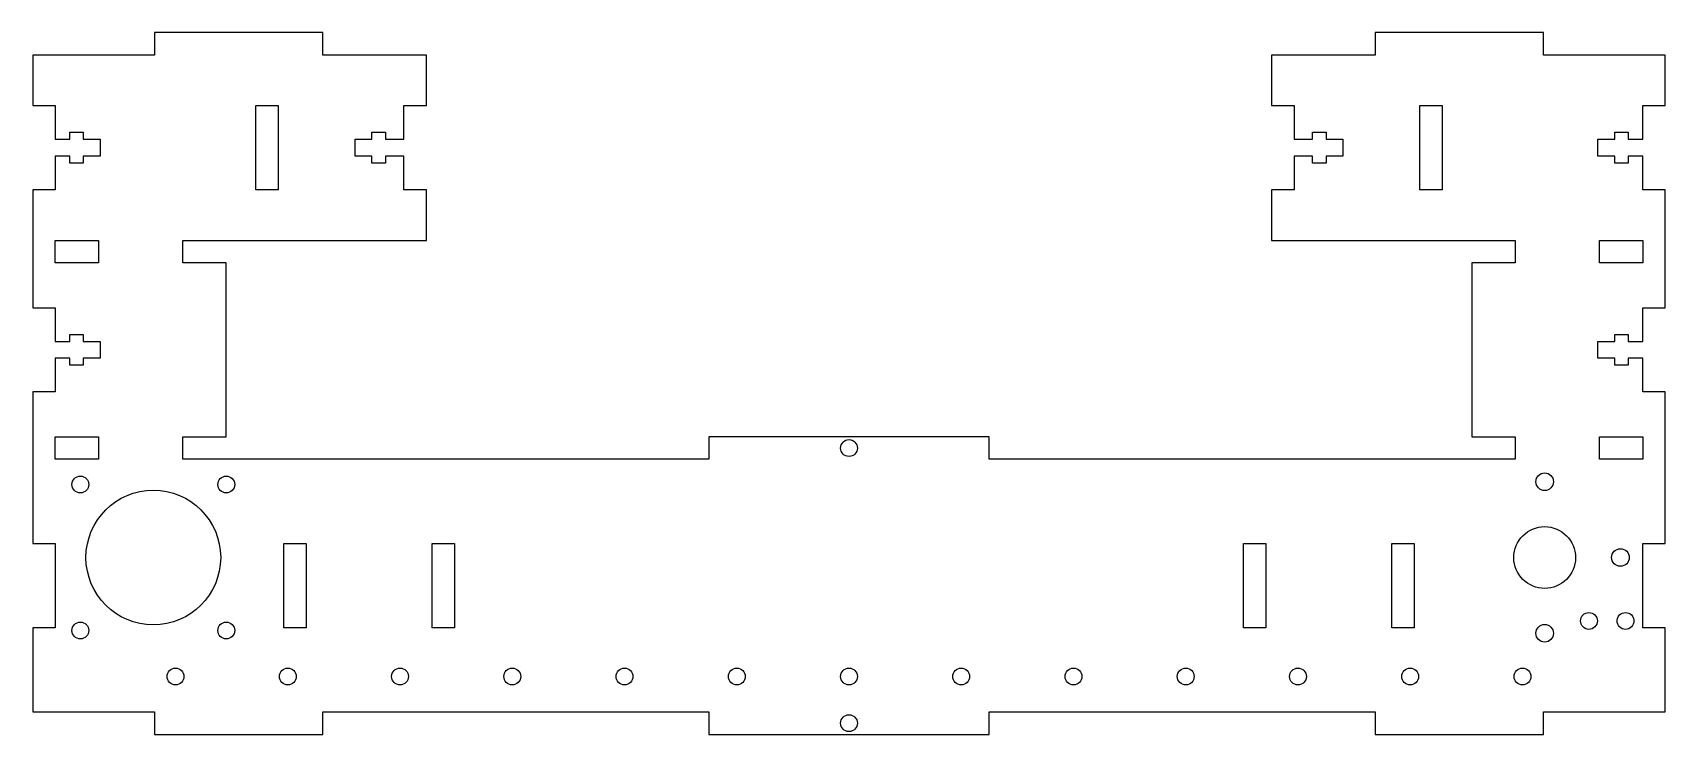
# Model space of a CAD drawing. Header units: millimetres. Extents: x -45 to 245, y -60 to 65.
import ezdxf

# ---------------------------------------------------------------- set-up
doc = ezdxf.new("R2010")
doc.units = ezdxf.units.MM
doc.layers.get('0').update_dxf_attribs({"linetype": 'CONTINUOUS'})

msp = doc.modelspace()

# ---------------------------------------------------------------- linework, layer by layer
for points in [[(75, -11.5), (-18.73, -11.5), (-18.73, -7.5), (-11, -7.5), (-11, 23.5), (-18.73, 23.5), (-18.73, 27.5), (24.7, 27.5), (24.7, 36.5), (20.7, 36.5), (20.7, 42.5), (17.4, 42.5), (17.4, 41.25), (15, 41.25), (15, 42.5), (12, 42.5), (12, 45.5), (15, 45.5), (15, 46.75), (17.4, 46.75), (17.4, 45.5), (20.7, 45.5), (20.7, 51.5), (24.7, 51.5), (24.7, 60.5), (6.27, 60.5), (6.27, 64.5), (-23.73, 64.5), (-23.73, 60.5), (-45.46, 60.5), (-45.46, 51.5), (-41.46, 51.5), (-41.46, 45.5), (-38.86, 45.5), (-38.86, 46.75), (-36.46, 46.75), (-36.46, 45.5), (-33.46, 45.5), (-33.46, 42.5), (-36.46, 42.5), (-36.46, 41.25), (-38.86, 41.25), (-38.86, 42.5), (-41.46, 42.5), (-41.46, 36.5), (-45.46, 36.5), (-45.46, 15.5), (-41.46, 15.5), (-41.46, 9.5), (-38.86, 9.5), (-38.86, 10.75), (-36.46, 10.75), (-36.46, 9.5), (-33.46, 9.5), (-33.46, 6.5), (-36.46, 6.5), (-36.46, 5.25), (-38.86, 5.25), (-38.86, 6.5), (-41.46, 6.5), (-41.46, 0.5), (-45.46, 0.5), (-45.46, -26.5), (-41.46, -26.5), (-41.46, -41.5), (-45.46, -41.5), (-45.46, -56.5), (-23.73, -56.5), (-23.73, -60.5), (6.27, -60.5), (6.27, -56.5), (75, -56.5), (75, -60.5), (125, -60.5), (125, -56.5), (193.73, -56.5), (193.73, -60.5), (223.73, -60.5), (223.73, -56.5), (245.46, -56.5), (245.46, -41.5), (241.46, -41.5), (241.46, -26.5), (245.46, -26.5), (245.46, 0.5), (241.46, 0.5), (241.46, 6.5), (238.86, 6.5), (238.86, 5.25), (236.46, 5.25), (236.46, 6.5), (233.46, 6.5), (233.46, 9.5), (236.46, 9.5), (236.46, 10.75), (238.86, 10.75), (238.86, 9.5), (241.46, 9.5), (241.46, 15.5), (245.46, 15.5), (245.46, 36.5), (241.46, 36.5), (241.46, 42.5), (238.86, 42.5), (238.86, 41.25), (236.46, 41.25), (236.46, 42.5), (233.46, 42.5), (233.46, 45.5), (236.46, 45.5), (236.46, 46.75), (238.86, 46.75), (238.86, 45.5), (241.46, 45.5), (241.46, 51.5), (245.46, 51.5), (245.46, 60.5), (223.73, 60.5), (223.73, 64.5), (193.73, 64.5), (193.73, 60.5), (175.3, 60.5), (175.3, 51.5), (179.3, 51.5), (179.3, 45.5), (182.6, 45.5), (182.6, 46.75), (185, 46.75), (185, 45.5), (188, 45.5), (188, 42.5), (185, 42.5), (185, 41.25), (182.6, 41.25), (182.6, 42.5), (179.3, 42.5), (179.3, 36.5), (175.3, 36.5), (175.3, 27.5), (218.73, 27.5), (218.73, 23.5), (211, 23.5), (211, -7.5), (218.73, -7.5), (218.73, -11.5), (125, -11.5), (125, -7.5), (75, -7.5)], [(-5.7, 51.5), (-1.7, 51.5), (-1.7, 36.5), (-5.7, 36.5)], [(201.7, 51.5), (205.7, 51.5), (205.7, 36.5), (201.7, 36.5)], [(-33.73, 27.5), (-33.73, 23.5), (-41.46, 23.5), (-41.46, 27.5)], [(233.73, 23.5), (233.73, 27.5), (241.46, 27.5), (241.46, 23.5)], [(-41.46, -7.5), (-33.73, -7.5), (-33.73, -11.5), (-41.46, -11.5)], [(233.73, -7.5), (241.46, -7.5), (241.46, -11.5), (233.73, -11.5)], [(3.3, -26.5), (3.3, -41.5), (-0.7, -41.5), (-0.7, -26.5)], [(25.7, -26.5), (29.7, -26.5), (29.7, -41.5), (25.7, -41.5)], [(174.3, -41.5), (170.3, -41.5), (170.3, -26.5), (174.3, -26.5)], [(196.7, -41.5), (196.7, -26.5), (200.7, -26.5), (200.7, -41.5)]]:
    msp.add_lwpolyline(points, close=True)
for centre, radius in [((100, -9.5), 1.5), ((-36.96, -16), 1.5), ((-10.96, -16), 1.5), ((223.96, -15.5), 1.57), ((-23.96, -29), 12), ((223.96, -29), 5.5), ((237.46, -29), 1.57), ((-36.96, -42), 1.5), ((-10.96, -42), 1.5), ((231.85, -40.3), 1.5), ((238.35, -40.3), 1.5), ((223.96, -42.5), 1.57), ((-20, -50.2), 1.5), ((0, -50.2), 1.5), ((20, -50.2), 1.5), ((40, -50.2), 1.5), ((60, -50.2), 1.5), ((80, -50.2), 1.5), ((100, -50.2), 1.5), ((120, -50.2), 1.5), ((140, -50.2), 1.5), ((160, -50.2), 1.5), ((180, -50.2), 1.5), ((200, -50.2), 1.5), ((220, -50.2), 1.5), ((100, -58.5), 1.5)]:
    msp.add_circle(centre, radius)

doc.saveas('drawing.dxf')
